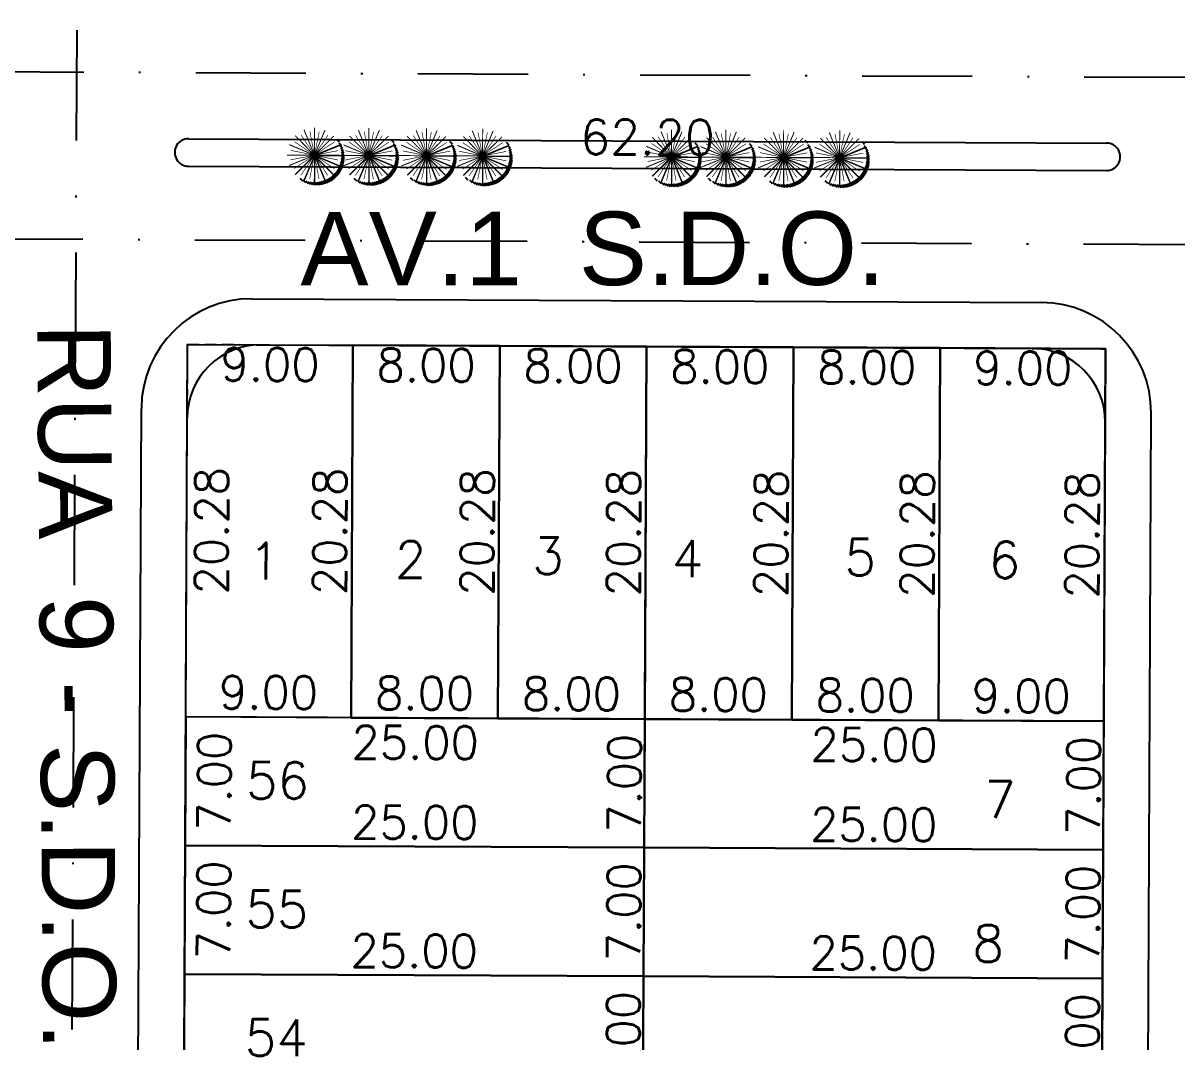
# Model space of a CAD drawing. Header units: millimetres. Extents: x -4430026 to 4783824, y 584 to 9593110.
# Drawn here: x 2120.3 to 2183.2, y 1674.1 to 1729.6 of the extents above; entities that cross this region are included whole.
import ezdxf
from ezdxf.enums import TextEntityAlignment as Align

# ---------------------------------------------------------------- set-up
doc = ezdxf.new("R2010")
doc.units = ezdxf.units.MM
for name, pattern in [('DASHDOT', [1, 0.5, -0.25, 0, -0.25]), ('HIDDEN', [0.375, 0.25, -0.125]), ('HIDDEN2', [0.1875, 0.125, -0.0625])]:
    doc.linetypes.add(name, pattern=pattern)
for name, color, linetype in [('boundary filipe', 6, 'Continuous'), ('BOUNDARY LOTES', 2, 'Continuous'), ('Calçada', 1, 'Continuous'), ('CANTOS', 9, 'HIDDEN'), ('Cota', 8, 'Continuous'), ('COTAS', 8, 'Continuous'), ('curvas', 4, 'Continuous'), ('Lotes', 2, 'Continuous'), ('Nomes de Ruas', 3, 'Continuous'), ('Numero de lotes', 5, 'Continuous'), ('PAI_pDYD', 72, 'Continuous'), ('Projeção', 8, 'HIDDEN2'), ('QUADRA', 4, 'Continuous')]:
    doc.layers.add(name, color=color, linetype=linetype)
doc.styles.add('arcad1', font='romans.shx')
doc.styles.add('ARIAL', font='arial.ttf', dxfattribs={"height": 0.25})
doc.styles.add('ROMANS', font='romans.shx')
doc.dimstyles.new('BOLA100', dxfattribs={"dimscale": 0, "dimtxt": 1.9, "dimasz": 0.18, "dimexe": 0.18, "dimexo": 0.063, "dimgap": 0, "dimtad": 1, "dimzin": 4, "dimdsep": 46, "dimtxsty": 'ROMANS', "dimcen": 0.09, "dimse1": 1, "dimse2": 1, "dimsd1": 1, "dimsd2": 1, "dimclrt": 256, "dimaunit": 1, "dimadec": 4, "dimazin": 0, "dimtfac": 1.2, "dimtix": 1, "dimtmove": 2, "dimatfit": 3, "dimfxl": 1, "dimtvp": 2, "dimtolj": 1, "dimtzin": 4, "dimarcsym": 0})
doc.dimstyles.get("Standard").update_dxf_attribs({"dimtxt": 0.18, "dimasz": 0.18, "dimexe": 0.18, "dimexo": 0.0625, "dimgap": 0.09, "dimtad": 0, "dimtih": 1, "dimtoh": 1, "dimdec": 4, "dimzin": 0, "dimdsep": 46, "dimtxsty": 'Standard', "dimcen": 0.09, "dimadec": 0, "dimazin": 0, "dimtfac": 1, "dimtdec": 4, "dimtofl": 0, "dimtmove": 0, "dimatfit": 3, "dimfxl": 1, "dimtolj": 1, "dimtzin": 0, "dimarcsym": 0})

# ---------------------------------------------------------------- blocks, each defined once
blk = doc.blocks.new('PALMEIRA_PROPOSTA')
at = {"linetype": 'Continuous'}
h = blk.add_hatch(dxfattribs=at)
h.set_pattern_fill('_USER', color=250, scale=0.168035, angle=315, style=0, pattern_type=0)
h.set_pattern_definition([(315, (-2.75975, -4.60628), (0.1188187, 0.1188187), [])])
h.paths.add_polyline_path([(4.61, -0.41, 0.216766), (3.17, 2.76, -0.18118), (4.2, 0, -0.643702), (-2.76, -3.17, 0.693222)])
blk.add_hatch(color=1, dxfattribs=at).paths.add_polyline_path([(-0.4, 0, 1), (0.4, 0, 1)])
at = {"color": 98, "linetype": 'Continuous', "const_width": 0.15}
for points in [[(-1.61, 3.88), (-0.15, 0.37)], [(0, 4.2), (0, 0.4)], [(1.61, 3.88), (0.15, 0.37)], [(-2.97, 2.97), (-0.28, 0.28)], [(2.97, 2.97), (0.28, 0.28)], [(-4.2, 0), (-0.4, 0)], [(-3.88, 1.61), (-0.37, 0.15)], [(3.88, 1.61), (0.37, 0.15)], [(4.2, 0), (0.4, 0)], [(-3.88, -1.61), (-0.37, -0.15)], [(-2.97, -2.97), (-0.28, -0.28)], [(-1.61, -3.88), (-0.15, -0.37)], [(0, -4.2), (0, -0.4)], [(1.61, -3.88), (0.15, -0.37)], [(2.97, -2.97), (0.28, -0.28)], [(3.88, -1.61), (0.37, -0.15)]]:
    blk.add_lwpolyline(points, dxfattribs=at)
at = {"color": 96, "linetype": 'Continuous', "const_width": 0.1}
for points in [[(-0.72, 3.63), (-0.08, 0.39)], [(0.72, 3.63), (0.08, 0.39)], [(-3.08, 2.06), (-0.33, 0.22)], [(-2.06, 3.08), (-0.22, 0.33)], [(2.06, 3.08), (0.22, 0.33)], [(3.08, 2.06), (0.33, 0.22)], [(-3.63, 0.72), (-0.39, 0.08)], [(3.63, 0.72), (0.39, 0.08)], [(-3.63, -0.72), (-0.39, -0.08)], [(-3.08, -2.06), (-0.33, -0.22)], [(-2.06, -3.08), (-0.22, -0.33)], [(-0.72, -3.63), (-0.08, -0.39)], [(0.72, -3.63), (0.08, -0.39)], [(2.06, -3.08), (0.22, -0.33)], [(3.08, -2.06), (0.33, -0.22)], [(3.63, -0.72), (0.39, -0.08)]]:
    blk.add_lwpolyline(points, dxfattribs=at)
at = {"color": 98, "linetype": 'Continuous', "true_color": 0x001a00, "const_width": 0.15}
for points in [[(3.92, 1.52), (0.4, 0.07)], [(4.2, -0.07), (0.4, -0.07)], [(-2.92, -3.02), (-0.23, -0.34)], [(-1.54, -3.91), (-0.09, -0.4)], [(0.07, -4.2), (0.07, -0.4)], [(1.68, -3.85), (0.23, -0.34)], [(2.92, -3.02), (0.23, -0.33)], [(3.85, -1.67), (0.34, -0.21)]]:
    blk.add_lwpolyline(points, dxfattribs=at)
at = {"color": 1, "linetype": 'Continuous'}
blk.add_circle((0, 0), 0.4, dxfattribs=at)
blk = doc.blocks.new('*D13691')
at = {"layer": 'DEFPOINTS', "color": 0, "linetype": 'ByBlock'}
for p in [(2061.057, 1722.86), (2123.257, 1722.565), (2123.257, 1722.565)]:
    blk.add_point(p, dxfattribs=at)
at = {"layer": 'COTAS', "linetype": 'ByBlock', "insert": (2092.162, 1723.662), "char_height": 1.9, "attachment_point": 5, "rotation": 359.72858, "style": 'ROMANS'}
blk.add_mtext('\\A1;62.20', dxfattribs=at)
blk = doc.blocks.new('*D13692')
at = {"layer": 'DEFPOINTS', "color": 0, "linetype": 'ByBlock'}
for p in [(2123.257, 1722.565), (2185.456, 1722.27), (2185.456, 1722.27)]:
    blk.add_point(p, dxfattribs=at)
at = {"layer": 'COTAS', "linetype": 'ByBlock', "insert": (2154.361, 1723.368), "char_height": 1.9, "attachment_point": 5, "rotation": 359.72858, "style": 'ROMANS'}
blk.add_mtext('\\A1;62.20', dxfattribs=at)
blk = doc.blocks.new('*D14068')
at = {"layer": 'DEFPOINTS', "color": 0, "linetype": 'ByBlock'}
for p in [(2123.257, 1722.565), (2122.228, 1505.388), (2124.36, 1505.378)]:
    blk.add_point(p, dxfattribs=at)
at = {"layer": 'COTAS', "linetype": 'ByBlock', "insert": (2123.924, 1613.971), "char_height": 1.9, "attachment_point": 5, "rotation": 89.72858, "style": 'ROMANS'}
blk.add_mtext('\\A1;217.18', dxfattribs=at)
blk = doc.blocks.new('*D14078')
at = {"layer": 'DEFPOINTS', "color": 0, "linetype": 'ByBlock'}
for p in [(2124.045, 1888.971), (2123.257, 1722.565), (2125.358, 1722.555)]:
    blk.add_point(p, dxfattribs=at)
at = {"layer": 'COTAS', "linetype": 'ByBlock', "insert": (2124.802, 1805.763), "char_height": 1.9, "attachment_point": 5, "rotation": 89.72858, "style": 'ROMANS'}
blk.add_mtext('\\A1;166.41', dxfattribs=at)
blk = doc.blocks.new('*D9756')
at = {"layer": 'DEFPOINTS', "color": 0}
for p in [(2129.307, 1712.086), (2134.257, 1712.063), (2129.211, 1691.81)]:
    blk.add_point(p, dxfattribs=at)
at = {"layer": 'Cota', "color": 41, "insert": (2130.609, 1701.942), "char_height": 1.8, "attachment_point": 5, "rotation": 89.72858, "style": 'ROMANS'}
blk.add_mtext('\\A1;20.28', dxfattribs=at)
blk = doc.blocks.new('*D9757')
at = {"layer": 'DEFPOINTS', "color": 0}
for p in [(2138.307, 1712.044), (2138.211, 1691.767), (2140.602, 1691.756)]:
    blk.add_point(p, dxfattribs=at)
at = {"layer": 'Cota', "color": 41, "insert": (2137.05, 1701.911), "char_height": 1.8, "attachment_point": 5, "rotation": 89.72858, "style": 'ROMANS'}
blk.add_mtext('\\A1;20.28', dxfattribs=at)
blk = doc.blocks.new('*D9758')
at = {"layer": 'DEFPOINTS', "color": 0}
for p in [(2146.307, 1712.006), (2146.211, 1691.729), (2148.636, 1691.718)]:
    blk.add_point(p, dxfattribs=at)
at = {"layer": 'Cota', "color": 41, "insert": (2145.084, 1701.873), "char_height": 1.8, "attachment_point": 5, "rotation": 89.72858, "style": 'ROMANS'}
blk.add_mtext('\\A1;20.28', dxfattribs=at)
blk = doc.blocks.new('*D9759')
at = {"layer": 'DEFPOINTS', "color": 0}
for p in [(2154.307, 1711.968), (2154.211, 1691.691), (2156.602, 1691.68)]:
    blk.add_point(p, dxfattribs=at)
at = {"layer": 'Cota', "color": 41, "insert": (2153.05, 1701.835), "char_height": 1.8, "attachment_point": 5, "rotation": 89.72858, "style": 'ROMANS'}
blk.add_mtext('\\A1;20.28', dxfattribs=at)
blk = doc.blocks.new('*D9760')
at = {"layer": 'DEFPOINTS', "color": 0}
for p in [(2162.307, 1711.93), (2162.211, 1691.653), (2164.636, 1691.642)]:
    blk.add_point(p, dxfattribs=at)
at = {"layer": 'Cota', "color": 41, "insert": (2161.084, 1701.797), "char_height": 1.8, "attachment_point": 5, "rotation": 89.72858, "style": 'ROMANS'}
blk.add_mtext('\\A1;20.28', dxfattribs=at)
blk = doc.blocks.new('*D9761')
at = {"layer": 'DEFPOINTS', "color": 0}
for p in [(2170.307, 1711.892), (2170.211, 1691.615), (2172.602, 1691.604)]:
    blk.add_point(p, dxfattribs=at)
at = {"layer": 'Cota', "color": 41, "insert": (2169.05, 1701.759), "char_height": 1.8, "attachment_point": 5, "rotation": 89.72858, "style": 'ROMANS'}
blk.add_mtext('\\A1;20.28', dxfattribs=at)
blk = doc.blocks.new('*D9762')
at = {"layer": 'DEFPOINTS', "color": 0}
for p in [(2179.248, 1711.85), (2179.151, 1691.573), (2181.577, 1691.562)]:
    blk.add_point(p, dxfattribs=at)
at = {"layer": 'Cota', "color": 41, "insert": (2178.025, 1701.717), "char_height": 1.8, "attachment_point": 5, "rotation": 89.72858, "style": 'ROMANS'}
blk.add_mtext('\\A1;20.28', dxfattribs=at)
blk = doc.blocks.new('*D9763')
at = {"layer": 'DEFPOINTS', "color": 0}
for p in [(2129.211, 1691.81), (2138.211, 1691.767), (2138.2, 1689.519)]:
    blk.add_point(p, dxfattribs=at)
at = {"layer": 'Cota', "color": 41, "insert": (2133.717, 1693.141), "char_height": 1.8, "attachment_point": 5, "rotation": 359.72858, "style": 'ROMANS'}
blk.add_mtext('\\A1;9.00', dxfattribs=at)
blk = doc.blocks.new('*D9764')
at = {"layer": 'DEFPOINTS', "color": 0}
for p in [(2138.211, 1691.767), (2146.211, 1691.729), (2146.2, 1689.481)]:
    blk.add_point(p, dxfattribs=at)
at = {"layer": 'Cota', "color": 41, "insert": (2142.217, 1693.1), "char_height": 1.8, "attachment_point": 5, "rotation": 359.72858, "style": 'ROMANS'}
blk.add_mtext('\\A1;8.00', dxfattribs=at)
blk = doc.blocks.new('*D9765')
at = {"layer": 'DEFPOINTS', "color": 0}
for p in [(2146.211, 1691.729), (2154.211, 1691.691), (2154.2, 1689.443)]:
    blk.add_point(p, dxfattribs=at)
at = {"layer": 'Cota', "color": 41, "insert": (2150.217, 1693.062), "char_height": 1.8, "attachment_point": 5, "rotation": 359.72858, "style": 'ROMANS'}
blk.add_mtext('\\A1;8.00', dxfattribs=at)
blk = doc.blocks.new('*D9766')
at = {"layer": 'DEFPOINTS', "color": 0}
for p in [(2154.211, 1691.691), (2162.211, 1691.653), (2162.2, 1689.406)]:
    blk.add_point(p, dxfattribs=at)
at = {"layer": 'Cota', "color": 41, "insert": (2158.217, 1693.024), "char_height": 1.8, "attachment_point": 5, "rotation": 359.72858, "style": 'ROMANS'}
blk.add_mtext('\\A1;8.00', dxfattribs=at)
blk = doc.blocks.new('*D9767')
at = {"layer": 'DEFPOINTS', "color": 0}
for p in [(2162.211, 1691.653), (2170.211, 1691.615), (2170.2, 1689.368)]:
    blk.add_point(p, dxfattribs=at)
at = {"layer": 'Cota', "color": 41, "insert": (2166.217, 1692.987), "char_height": 1.8, "attachment_point": 5, "rotation": 359.72858, "style": 'ROMANS'}
blk.add_mtext('\\A1;8.00', dxfattribs=at)
blk = doc.blocks.new('*D9768')
at = {"layer": 'DEFPOINTS', "color": 0}
for p in [(2170.211, 1691.615), (2179.211, 1691.573), (2179.2, 1689.325)]:
    blk.add_point(p, dxfattribs=at)
at = {"layer": 'Cota', "color": 41, "insert": (2174.717, 1692.946), "char_height": 1.8, "attachment_point": 5, "rotation": 359.72858, "style": 'ROMANS'}
blk.add_mtext('\\A1;9.00', dxfattribs=at)
blk = doc.blocks.new('*D9769')
at = {"layer": 'DEFPOINTS', "color": 0}
for p in [(2129.307, 1712.086), (2138.307, 1712.044), (2138.285, 1707.374)]:
    blk.add_point(p, dxfattribs=at)
at = {"layer": 'Cota', "color": 41, "insert": (2133.802, 1710.995), "char_height": 1.8, "attachment_point": 5, "rotation": 359.72858, "style": 'ROMANS'}
blk.add_mtext('\\A1;9.00', dxfattribs=at)
blk = doc.blocks.new('*D9770')
at = {"layer": 'DEFPOINTS', "color": 0}
for p in [(2138.307, 1712.044), (2146.307, 1712.006), (2146.285, 1707.336)]:
    blk.add_point(p, dxfattribs=at)
at = {"layer": 'Cota', "color": 41, "insert": (2142.302, 1710.955), "char_height": 1.8, "attachment_point": 5, "rotation": 359.72858, "style": 'ROMANS'}
blk.add_mtext('\\A1;8.00', dxfattribs=at)
blk = doc.blocks.new('*D9771')
at = {"layer": 'DEFPOINTS', "color": 0}
for p in [(2146.307, 1712.006), (2154.307, 1711.968), (2154.285, 1707.298)]:
    blk.add_point(p, dxfattribs=at)
at = {"layer": 'Cota', "color": 41, "insert": (2150.302, 1710.917), "char_height": 1.8, "attachment_point": 5, "rotation": 359.72858, "style": 'ROMANS'}
blk.add_mtext('\\A1;8.00', dxfattribs=at)
blk = doc.blocks.new('*D9772')
at = {"layer": 'DEFPOINTS', "color": 0}
for p in [(2154.307, 1711.968), (2162.307, 1711.93), (2162.285, 1707.26)]:
    blk.add_point(p, dxfattribs=at)
at = {"layer": 'Cota', "color": 41, "insert": (2158.302, 1710.879), "char_height": 1.8, "attachment_point": 5, "rotation": 359.72858, "style": 'ROMANS'}
blk.add_mtext('\\A1;8.00', dxfattribs=at)
blk = doc.blocks.new('*D9773')
at = {"layer": 'DEFPOINTS', "color": 0}
for p in [(2162.307, 1711.93), (2170.307, 1711.892), (2170.285, 1707.222)]:
    blk.add_point(p, dxfattribs=at)
at = {"layer": 'Cota', "color": 41, "insert": (2166.302, 1710.841), "char_height": 1.8, "attachment_point": 5, "rotation": 359.72858, "style": 'ROMANS'}
blk.add_mtext('\\A1;8.00', dxfattribs=at)
blk = doc.blocks.new('*D9774')
at = {"layer": 'DEFPOINTS', "color": 0}
for p in [(2170.307, 1711.892), (2179.307, 1711.849), (2179.284, 1707.18)]:
    blk.add_point(p, dxfattribs=at)
at = {"layer": 'Cota', "color": 41, "insert": (2174.802, 1710.801), "char_height": 1.8, "attachment_point": 5, "rotation": 359.72858, "style": 'ROMANS'}
blk.add_mtext('\\A1;9.00', dxfattribs=at)
blk = doc.blocks.new('*D9775')
at = {"layer": 'DEFPOINTS', "color": 0}
for p in [(2129.211, 1691.81), (2129.178, 1684.81), (2134.346, 1684.785)]:
    blk.add_point(p, dxfattribs=at)
at = {"layer": 'Cota', "color": 41, "insert": (2130.763, 1688.302), "char_height": 1.8, "attachment_point": 5, "rotation": 89.72858, "style": 'ROMANS'}
blk.add_mtext('\\A1;7.00', dxfattribs=at)
blk = doc.blocks.new('*D9776')
at = {"layer": 'DEFPOINTS', "color": 0}
for p in [(2129.178, 1684.81), (2129.145, 1677.81), (2134.313, 1677.785)]:
    blk.add_point(p, dxfattribs=at)
at = {"layer": 'Cota', "color": 41, "insert": (2130.73, 1681.302), "char_height": 1.8, "attachment_point": 5, "rotation": 89.72858, "style": 'ROMANS'}
blk.add_mtext('\\A1;7.00', dxfattribs=at)
blk = doc.blocks.new('*D9809')
at = {"layer": 'DEFPOINTS', "color": 0}
for p in [(2151.55, 1691.704), (2151.516, 1684.704), (2156.685, 1684.679)]:
    blk.add_point(p, dxfattribs=at)
at = {"layer": 'Cota', "color": 41, "insert": (2153.101, 1688.197), "char_height": 1.8, "attachment_point": 5, "rotation": 89.72858, "style": 'ROMANS'}
blk.add_mtext('\\A1;7.00', dxfattribs=at)
blk = doc.blocks.new('*D9810')
at = {"layer": 'DEFPOINTS', "color": 0}
for p in [(2151.516, 1684.704), (2151.483, 1677.704), (2156.652, 1677.68)]:
    blk.add_point(p, dxfattribs=at)
at = {"layer": 'Cota', "color": 41, "insert": (2153.068, 1681.197), "char_height": 1.8, "attachment_point": 5, "rotation": 89.72858, "style": 'ROMANS'}
blk.add_mtext('\\A1;7.00', dxfattribs=at)
blk = doc.blocks.new('*D9811')
at = {"layer": 'DEFPOINTS', "color": 0}
for p in [(2151.483, 1677.704), (2151.45, 1670.704), (2156.619, 1670.68)]:
    blk.add_point(p, dxfattribs=at)
at = {"layer": 'Cota', "color": 41, "insert": (2153.035, 1674.197), "char_height": 1.8, "attachment_point": 5, "rotation": 89.72858, "style": 'ROMANS'}
blk.add_mtext('\\A1;7.00', dxfattribs=at)
blk = doc.blocks.new('*D9831')
at = {"layer": 'DEFPOINTS', "color": 0}
for p in [(2176.559, 1691.585), (2176.526, 1684.585), (2181.695, 1684.561)]:
    blk.add_point(p, dxfattribs=at)
at = {"layer": 'Cota', "color": 41, "insert": (2178.111, 1688.078), "char_height": 1.8, "attachment_point": 5, "rotation": 89.72858, "style": 'ROMANS'}
blk.add_mtext('\\A1;7.00', dxfattribs=at)
blk = doc.blocks.new('*D9832')
at = {"layer": 'DEFPOINTS', "color": 0}
for p in [(2176.526, 1684.585), (2176.493, 1677.586), (2181.661, 1677.561)]:
    blk.add_point(p, dxfattribs=at)
at = {"layer": 'Cota', "color": 41, "insert": (2178.078, 1681.078), "char_height": 1.8, "attachment_point": 5, "rotation": 89.72858, "style": 'ROMANS'}
blk.add_mtext('\\A1;7.00', dxfattribs=at)
blk = doc.blocks.new('*D9833')
at = {"layer": 'DEFPOINTS', "color": 0}
for p in [(2176.493, 1677.586), (2176.46, 1670.586), (2181.628, 1670.561)]:
    blk.add_point(p, dxfattribs=at)
at = {"layer": 'Cota', "color": 41, "insert": (2178.045, 1674.078), "char_height": 1.8, "attachment_point": 5, "rotation": 89.72858, "style": 'ROMANS'}
blk.add_mtext('\\A1;7.00', dxfattribs=at)
blk = doc.blocks.new('*D9868')
at = {"layer": 'DEFPOINTS', "color": 0}
for p in [(2129.141, 1677.005), (2154.141, 1676.886), (2154.134, 1675.411)]:
    blk.add_point(p, dxfattribs=at)
at = {"layer": 'Cota', "color": 41, "insert": (2141.651, 1679.07), "char_height": 1.8, "attachment_point": 5, "rotation": 359.72858, "style": 'ROMANS'}
blk.add_mtext('\\A1;25.00', dxfattribs=at)
blk = doc.blocks.new('*D9869')
at = {"layer": 'DEFPOINTS', "color": 0}
for p in [(2154.141, 1676.886), (2179.14, 1676.768), (2179.133, 1675.292)]:
    blk.add_point(p, dxfattribs=at)
at = {"layer": 'Cota', "color": 41, "insert": (2166.651, 1678.951), "char_height": 1.8, "attachment_point": 5, "rotation": 359.72858, "style": 'ROMANS'}
blk.add_mtext('\\A1;25.00', dxfattribs=at)
blk = doc.blocks.new('*D9870')
at = {"layer": 'DEFPOINTS', "color": 0}
for p in [(2129.174, 1684.005), (2154.174, 1683.886), (2154.167, 1682.41)]:
    blk.add_point(p, dxfattribs=at)
at = {"layer": 'Cota', "color": 41, "insert": (2141.684, 1686.07), "char_height": 1.8, "attachment_point": 5, "rotation": 359.72858, "style": 'ROMANS'}
blk.add_mtext('\\A1;25.00', dxfattribs=at)
blk = doc.blocks.new('*D9871')
at = {"layer": 'DEFPOINTS', "color": 0}
for p in [(2154.174, 1683.886), (2179.174, 1683.768), (2179.167, 1682.292)]:
    blk.add_point(p, dxfattribs=at)
at = {"layer": 'Cota', "color": 41, "insert": (2166.684, 1685.951), "char_height": 1.8, "attachment_point": 5, "rotation": 359.72858, "style": 'ROMANS'}
blk.add_mtext('\\A1;25.00', dxfattribs=at)
blk = doc.blocks.new('*D9872')
at = {"layer": 'DEFPOINTS', "color": 0}
for p in [(2129.195, 1688.352), (2154.194, 1688.234), (2154.187, 1686.758)]:
    blk.add_point(p, dxfattribs=at)
at = {"layer": 'Cota', "color": 41, "insert": (2141.705, 1690.417), "char_height": 1.8, "attachment_point": 5, "rotation": 359.72858, "style": 'ROMANS'}
blk.add_mtext('\\A1;25.00', dxfattribs=at)
blk = doc.blocks.new('*D9873')
at = {"layer": 'DEFPOINTS', "color": 0}
for p in [(2154.194, 1688.234), (2179.194, 1688.115), (2179.187, 1686.64)]:
    blk.add_point(p, dxfattribs=at)
at = {"layer": 'Cota', "color": 41, "insert": (2166.704, 1690.299), "char_height": 1.8, "attachment_point": 5, "rotation": 359.72858, "style": 'ROMANS'}
blk.add_mtext('\\A1;25.00', dxfattribs=at)
blk = doc.blocks.new('*D8592')
at = {"layer": 'DEFPOINTS', "color": 0, "linetype": 'ByBlock'}
for p in [(2061.057, 1722.86), (2123.257, 1722.565), (2123.257, 1722.565)]:
    blk.add_point(p, dxfattribs=at)
at = {"layer": 'COTAS', "linetype": 'ByBlock', "insert": (2092.162, 1723.662), "char_height": 1.9, "attachment_point": 5, "rotation": 359.72858, "style": 'ROMANS'}
blk.add_mtext('\\A1;62.20', dxfattribs=at)
blk = doc.blocks.new('*D8593')
at = {"layer": 'DEFPOINTS', "color": 0, "linetype": 'ByBlock'}
for p in [(2123.257, 1722.565), (2185.456, 1722.27), (2185.456, 1722.27)]:
    blk.add_point(p, dxfattribs=at)
at = {"layer": 'COTAS', "linetype": 'ByBlock', "insert": (2154.361, 1723.368), "char_height": 1.9, "attachment_point": 5, "rotation": 359.72858, "style": 'ROMANS'}
blk.add_mtext('\\A1;62.20', dxfattribs=at)
blk = doc.blocks.new('*D8601')
at = {"layer": 'DEFPOINTS', "color": 0, "linetype": 'ByBlock'}
for p in [(2123.257, 1722.565), (2122.228, 1505.388), (2124.36, 1505.378)]:
    blk.add_point(p, dxfattribs=at)
at = {"layer": 'COTAS', "linetype": 'ByBlock', "insert": (2123.924, 1613.971), "char_height": 1.9, "attachment_point": 5, "rotation": 89.72858, "style": 'ROMANS'}
blk.add_mtext('\\A1;217.18', dxfattribs=at)
blk = doc.blocks.new('*D8764')
at = {"layer": 'DEFPOINTS', "color": 0}
for p in [(2129.307, 1712.086), (2138.307, 1712.044), (2138.285, 1707.374)]:
    blk.add_point(p, dxfattribs=at)
at = {"layer": 'Cota', "color": 41, "insert": (2133.802, 1710.995), "char_height": 1.8, "attachment_point": 5, "rotation": 359.72858, "style": 'ROMANS'}
blk.add_mtext('\\A1;9.00', dxfattribs=at)
blk = doc.blocks.new('*D8765')
at = {"layer": 'DEFPOINTS', "color": 0}
for p in [(2138.307, 1712.044), (2146.307, 1712.006), (2146.285, 1707.336)]:
    blk.add_point(p, dxfattribs=at)
at = {"layer": 'Cota', "color": 41, "insert": (2142.302, 1710.955), "char_height": 1.8, "attachment_point": 5, "rotation": 359.72858, "style": 'ROMANS'}
blk.add_mtext('\\A1;8.00', dxfattribs=at)
blk = doc.blocks.new('*D8766')
at = {"layer": 'DEFPOINTS', "color": 0}
for p in [(2146.307, 1712.006), (2154.307, 1711.968), (2154.285, 1707.298)]:
    blk.add_point(p, dxfattribs=at)
at = {"layer": 'Cota', "color": 41, "insert": (2150.302, 1710.917), "char_height": 1.8, "attachment_point": 5, "rotation": 359.72858, "style": 'ROMANS'}
blk.add_mtext('\\A1;8.00', dxfattribs=at)
blk = doc.blocks.new('*D8767')
at = {"layer": 'DEFPOINTS', "color": 0}
for p in [(2154.307, 1711.968), (2162.307, 1711.93), (2162.285, 1707.26)]:
    blk.add_point(p, dxfattribs=at)
at = {"layer": 'Cota', "color": 41, "insert": (2158.302, 1710.879), "char_height": 1.8, "attachment_point": 5, "rotation": 359.72858, "style": 'ROMANS'}
blk.add_mtext('\\A1;8.00', dxfattribs=at)
blk = doc.blocks.new('*D8768')
at = {"layer": 'DEFPOINTS', "color": 0}
for p in [(2162.307, 1711.93), (2170.307, 1711.892), (2170.285, 1707.222)]:
    blk.add_point(p, dxfattribs=at)
at = {"layer": 'Cota', "color": 41, "insert": (2166.302, 1710.841), "char_height": 1.8, "attachment_point": 5, "rotation": 359.72858, "style": 'ROMANS'}
blk.add_mtext('\\A1;8.00', dxfattribs=at)
blk = doc.blocks.new('*D8769')
at = {"layer": 'DEFPOINTS', "color": 0}
for p in [(2170.307, 1711.892), (2179.307, 1711.849), (2179.284, 1707.18)]:
    blk.add_point(p, dxfattribs=at)
at = {"layer": 'Cota', "color": 41, "insert": (2174.802, 1710.801), "char_height": 1.8, "attachment_point": 5, "rotation": 359.72858, "style": 'ROMANS'}
blk.add_mtext('\\A1;9.00', dxfattribs=at)

msp = doc.modelspace()

# ---------------------------------------------------------------- linework, layer by layer
at = {"layer": 'boundary filipe', "elevation": 2.439}
msp.add_lwpolyline([(2128.357, 1511.524), (2129.307, 1712.086), (2179.307, 1711.849), (2178.359, 1511.815), (2128.357, 1511.524)], close=True, dxfattribs=at)
at = {"layer": 'BOUNDARY LOTES', "elevation": 2.439}
for points in [[(2129.307, 1712.086), (2138.307, 1712.044), (2138.211, 1691.767), (2129.211, 1691.81)], [(2146.307, 1712.006), (2138.307, 1712.044), (2138.211, 1691.767), (2146.211, 1691.729)], [(2154.307, 1711.968), (2146.307, 1712.006), (2146.211, 1691.729), (2154.211, 1691.691)], [(2162.307, 1711.93), (2154.307, 1711.968), (2154.211, 1691.691), (2162.211, 1691.653)], [(2170.307, 1711.892), (2162.307, 1711.93), (2162.211, 1691.653), (2170.211, 1691.615)], [(2179.307, 1711.849), (2170.307, 1711.892), (2170.211, 1691.615), (2179.211, 1691.573)], [(2154.211, 1691.691), (2146.211, 1691.729), (2138.211, 1691.767), (2129.211, 1691.81), (2129.178, 1684.81), (2154.178, 1684.691)], [(2179.211, 1691.573), (2170.211, 1691.615), (2162.211, 1691.653), (2154.211, 1691.691), (2154.178, 1684.691), (2179.177, 1684.573)], [(2154.178, 1684.691), (2129.178, 1684.81), (2129.145, 1677.81), (2154.145, 1677.691)], [(2179.177, 1684.573), (2154.178, 1684.691), (2154.145, 1677.691), (2179.144, 1677.573)], [(2154.145, 1677.691), (2129.145, 1677.81), (2129.112, 1670.81), (2154.111, 1670.692)], [(2179.144, 1677.573), (2154.145, 1677.691), (2154.111, 1670.692), (2179.111, 1670.573)]]:
    msp.add_lwpolyline(points, close=True, dxfattribs=at)
at = {"layer": 'Calçada'}
for p, q in [((2129.36, 1723.286, 2.439), (2179.36, 1723.049, 2.439)), ((2129.36, 1723.286, 2.439), (2179.36, 1723.049, 2.439)), ((2129.353, 1721.786, 2.439), (2179.353, 1721.549, 2.439)), ((2129.353, 1721.786, 2.439), (2179.353, 1721.549, 2.439)), ((2132.819, 1714.57, 2.439), (2175.818, 1714.366, 2.439)), ((2132.819, 1714.57, 2.439), (2175.818, 1714.366, 2.439)), ((2125.874, 1515.073, 2.439), (2126.791, 1708.598, 2.439)), ((2180.875, 1515.266, 2.439), (2181.79, 1708.338, 2.439))]:
    msp.add_line(p, q, dxfattribs=at)
for centre, start, end in [((2132.791, 1708.57, 2.439), 89.72858, 179.72858), ((2132.791, 1708.57, 2.439), 89.72858, 179.72858), ((2175.79, 1708.366, 2.439), 359.72858, 89.72858), ((2175.79, 1708.366, 2.439), 359.72858, 89.72858)]:
    msp.add_arc(centre, 6, start, end, dxfattribs=at)
for centre, start_param, end_param in [((2129.357, 1722.536, 2.439), 4.712389, 7.853982), ((2129.357, 1722.536, 2.439), 4.712389, 7.853982), ((2179.356, 1722.299, 2.439), 1.570796, 4.712389), ((2179.356, 1722.299, 2.439), 1.570796, 4.712389)]:
    msp.add_ellipse(centre, major_axis=(-0.75, 0.004), ratio=0.99981, start_param=start_param, end_param=end_param, dxfattribs=at)
at = {"layer": 'CANTOS', "ltscale": 2.5}
for p, q in [((2129.288, 1708.086, 2.439), (2129.307, 1712.086, 2.439)), ((2129.288, 1708.086, 2.439), (2129.307, 1712.086, 2.439)), ((2129.307, 1712.086, 2.439), (2133.307, 1712.067, 2.439)), ((2129.307, 1712.086, 2.439), (2133.307, 1712.067, 2.439)), ((2175.307, 1711.868, 2.439), (2179.307, 1711.849, 2.439)), ((2175.307, 1711.868, 2.439), (2179.307, 1711.849, 2.439)), ((2179.288, 1707.849, 2.439), (2179.307, 1711.849, 2.439)), ((2179.288, 1707.849, 2.439), (2179.307, 1711.849, 2.439))]:
    msp.add_line(p, q, dxfattribs=at)
at = {"layer": 'curvas'}
for centre, start, end in [((2133.288, 1708.067, 2.439), 89.72858, 179.72858), ((2133.288, 1708.067, 2.439), 89.72858, 179.72858), ((2175.288, 1707.868, 2.439), 359.72858, 89.72858), ((2175.288, 1707.868, 2.439), 359.72858, 89.72858)]:
    msp.add_arc(centre, 4, start, end, dxfattribs=at)
at = {"layer": 'Lotes'}
for p, q in [((2138.211, 1691.767, 2.439), (2138.307, 1712.044, 2.439)), ((2146.211, 1691.729, 2.439), (2146.307, 1712.006, 2.439)), ((2153.358, 1511.669, 2.439), (2154.307, 1711.968, 2.439)), ((2162.211, 1691.653, 2.439), (2162.307, 1711.93, 2.439)), ((2170.211, 1691.615, 2.439), (2170.307, 1711.892, 2.439)), ((2179.211, 1691.573, 2.439), (2129.211, 1691.81, 2.439)), ((2179.177, 1684.573, 2.439), (2129.178, 1684.81, 2.439)), ((2179.144, 1677.573, 2.439), (2129.145, 1677.81, 2.439))]:
    msp.add_line(p, q, dxfattribs=at)
at = {"layer": 'Projeção', "linetype": 'DASHDOT', "ltscale": 12}
for p, q in [((2122.228, 1505.388, 2.439), (2124.333, 1949.852, 2.439)), ((1706.255, 1728.89, 2.439), (2244.08, 1726.342, 2.439)), ((1706.212, 1719.791, 2.439), (2248.241, 1717.223, 2.439))]:
    msp.add_line(p, q, dxfattribs=at)
at = {"layer": 'QUADRA', "elevation": 2.439}
msp.add_lwpolyline([(2128.357, 1511.524), (2129.307, 1712.086), (2179.307, 1711.849), (2178.359, 1511.815), (2128.357, 1511.524)], close=True, dxfattribs=at)

# ---------------------------------------------------------------- block references
at = {"layer": 'PAI_pDYD', "color": 2, "xscale": 0.3550421296895795, "yscale": 0.3550421296895365, "zscale": 0.3550421296895365, "rotation": 359.7285806882999}
for p in [(2136.217, 1722.386, 2.439), (2136.217, 1722.386, 2.439), (2139.177, 1722.372, 2.439), (2139.177, 1722.372, 2.439), (2142.322, 1722.357, 2.439), (2142.322, 1722.357, 2.439), (2145.375, 1722.342, 2.439), (2145.375, 1722.342, 2.439), (2155.663, 1722.293, 2.439), (2155.663, 1722.293, 2.439), (2158.623, 1722.279, 2.439), (2158.623, 1722.279, 2.439), (2161.768, 1722.265, 2.439), (2161.768, 1722.265, 2.439), (2164.821, 1722.25, 2.439), (2164.821, 1722.25, 2.439)]:
    msp.add_blockref('PALMEIRA_PROPOSTA', p, dxfattribs=at)

# ---------------------------------------------------------------- texts
at = {"layer": 'Nomes de Ruas', "extrusion": (-0.084435, 0.019436, 0.996239), "style": 'ARIAL'}
msp.add_text('AV.1  S.D.O.', height=4, rotation=102.96746, dxfattribs=at).set_placement((-2150.614, 1690.082, -144.539))
msp.add_text('AV.1  S.D.O.', height=4, rotation=102.96746, dxfattribs=at).set_placement((-2150.614, 1690.082, -144.539))
msp.add_text('AV.1  S.D.O.', height=4, rotation=102.96746, dxfattribs=at).set_placement((-2150.614, 1690.082, -144.539))
msp.add_text('AV.1  S.D.O.', height=4, rotation=102.96746, dxfattribs=at).set_placement((-2150.614, 1690.082, -144.539))
at = {"layer": 'Nomes de Ruas', "extrusion": (0.018825, 0.084574, 0.996239), "style": 'ARIAL'}
msp.add_text('RUA  9 - S.D.O.', height=4, rotation=102.96746, dxfattribs=at).set_placement((-1698.22, -2124.918, 187.253))
msp.add_text('RUA  9 - S.D.O.', height=4, rotation=102.96746, dxfattribs=at).set_placement((-1698.22, -2124.918, 187.253))
at = {"layer": 'Numero de lotes', "style": 'arcad1'}
for s, p in [('1', (2133.495, 1700.291, 2.439)), ('2', (2141.458, 1700.374, 2.439)), ('3', (2148.939, 1700.58, 2.439)), ('4', (2156.539, 1700.423, 2.439)), ('5', (2165.949, 1700.499, 2.439)), ('6', (2173.8, 1700.351, 2.439)), ('56', (2134.208, 1688.348, 2.439)), ('7', (2173.554, 1687.306, 2.439)), ('55', (2134.174, 1681.348, 2.439)), ('8', (2172.914, 1679.476, 2.439)), ('54', (2134.141, 1674.348, 2.439))]:
    msp.add_text(s, height=2, rotation=359.72858, dxfattribs=at).set_placement(p, align=Align.MIDDLE_CENTER)

# ---------------------------------------------------------------- dimensions: what is measured, and where the dimension line sits
at = {"layer": 'Cota'}
for base, p1, p2, angle, picture, middle in [((2134.257, 1712.063, 2.439), (2129.211, 1691.81, 2.439), (2129.307, 1712.086, 2.439), 89.72858, '*D9756', (2130.609, 1701.942, 2.439)), ((2138.285, 1707.374, 2.439), (2129.307, 1712.086, 2.439), (2138.307, 1712.044, 2.439), 359.72858, '*D9769', (2133.802, 1710.995, 2.439)), ((2138.285, 1707.374, 2.439), (2129.307, 1712.086, 2.439), (2138.307, 1712.044, 2.439), 359.72858, '*D8764', (2133.802, 1710.995, 2.439)), ((2140.602, 1691.756, 2.439), (2138.307, 1712.044, 2.439), (2138.211, 1691.767, 2.439), 89.72858, '*D9757', (2137.05, 1701.911, 2.439)), ((2146.285, 1707.336, 2.439), (2138.307, 1712.044, 2.439), (2146.307, 1712.006, 2.439), 359.72858, '*D9770', (2142.302, 1710.955, 2.439)), ((2146.285, 1707.336, 2.439), (2138.307, 1712.044, 2.439), (2146.307, 1712.006, 2.439), 359.72858, '*D8765', (2142.302, 1710.955, 2.439)), ((2148.636, 1691.718, 2.439), (2146.307, 1712.006, 2.439), (2146.211, 1691.729, 2.439), 89.72858, '*D9758', (2145.084, 1701.873, 2.439)), ((2154.285, 1707.298, 2.439), (2146.307, 1712.006, 2.439), (2154.307, 1711.968, 2.439), 359.72858, '*D9771', (2150.302, 1710.917, 2.439)), ((2154.285, 1707.298, 2.439), (2146.307, 1712.006, 2.439), (2154.307, 1711.968, 2.439), 359.72858, '*D8766', (2150.302, 1710.917, 2.439)), ((2156.602, 1691.68, 2.439), (2154.307, 1711.968, 2.439), (2154.211, 1691.691, 2.439), 89.72858, '*D9759', (2153.05, 1701.835, 2.439)), ((2162.285, 1707.26, 2.439), (2154.307, 1711.968, 2.439), (2162.307, 1711.93, 2.439), 359.72858, '*D9772', (2158.302, 1710.879, 2.439)), ((2162.285, 1707.26, 2.439), (2154.307, 1711.968, 2.439), (2162.307, 1711.93, 2.439), 359.72858, '*D8767', (2158.302, 1710.879, 2.439)), ((2170.285, 1707.222, 2.439), (2162.307, 1711.93, 2.439), (2170.307, 1711.892, 2.439), 359.72858, '*D9773', (2166.302, 1710.841, 2.439)), ((2170.285, 1707.222, 2.439), (2162.307, 1711.93, 2.439), (2170.307, 1711.892, 2.439), 359.72858, '*D8768', (2166.302, 1710.841, 2.439)), ((2179.284, 1707.18, 2.439), (2170.307, 1711.892, 2.439), (2179.307, 1711.849, 2.439), 359.72858, '*D9774', (2174.802, 1710.801, 2.439)), ((2179.284, 1707.18, 2.439), (2170.307, 1711.892, 2.439), (2179.307, 1711.849, 2.439), 359.72858, '*D8769', (2174.802, 1710.801, 2.439)), ((2164.636, 1691.642, 2.439), (2162.307, 1711.93, 2.439), (2162.211, 1691.653, 2.439), 89.72858, '*D9760', (2161.084, 1701.797, 2.439)), ((2172.602, 1691.604, 2.439), (2170.307, 1711.892, 2.439), (2170.211, 1691.615, 2.439), 89.72858, '*D9761', (2169.05, 1701.759, 2.439)), ((2181.577, 1691.562, 2.439), (2179.248, 1711.85, 2.439), (2179.151, 1691.573, 2.439), 89.72858, '*D9762', (2178.025, 1701.717, 2.439)), ((2138.2, 1689.519, 2.439), (2129.211, 1691.81, 2.439), (2138.211, 1691.767, 2.439), 359.72858, '*D9763', (2133.717, 1693.141, 2.439)), ((2146.2, 1689.481, 2.439), (2138.211, 1691.767, 2.439), (2146.211, 1691.729, 2.439), 359.72858, '*D9764', (2142.217, 1693.1, 2.439)), ((2154.2, 1689.443, 2.439), (2146.211, 1691.729, 2.439), (2154.211, 1691.691, 2.439), 359.72858, '*D9765', (2150.217, 1693.062, 2.439)), ((2162.2, 1689.406, 2.439), (2154.211, 1691.691, 2.439), (2162.211, 1691.653, 2.439), 359.72858, '*D9766', (2158.217, 1693.024, 2.439)), ((2170.2, 1689.368, 2.439), (2162.211, 1691.653, 2.439), (2170.211, 1691.615, 2.439), 359.72858, '*D9767', (2166.217, 1692.987, 2.439)), ((2179.2, 1689.325, 2.439), (2170.211, 1691.615, 2.439), (2179.211, 1691.573, 2.439), 359.72858, '*D9768', (2174.717, 1692.946, 2.439)), ((2134.346, 1684.785, 2.439), (2129.211, 1691.81, 2.439), (2129.178, 1684.81, 2.439), 89.72858, '*D9775', (2130.763, 1688.302, 2.439)), ((2156.685, 1684.679, 2.439), (2151.55, 1691.704, 2.439), (2151.516, 1684.704, 2.439), 89.72858, '*D9809', (2153.101, 1688.197, 2.439)), ((2179.187, 1686.64, 2.439), (2154.194, 1688.234, 2.439), (2179.194, 1688.115, 2.439), 179.72858, '*D9873', (2166.704, 1690.299, 2.439)), ((2181.695, 1684.561, 2.439), (2176.559, 1691.585, 2.439), (2176.526, 1684.585, 2.439), 89.72858, '*D9831', (2178.111, 1688.078, 2.439)), ((2179.167, 1682.292, 2.439), (2154.174, 1683.886, 2.439), (2179.174, 1683.768, 2.439), 179.72858, '*D9871', (2166.684, 1685.951, 2.439)), ((2134.313, 1677.785, 2.439), (2129.178, 1684.81, 2.439), (2129.145, 1677.81, 2.439), 89.72858, '*D9776', (2130.73, 1681.302, 2.439)), ((2156.652, 1677.68, 2.439), (2151.516, 1684.704, 2.439), (2151.483, 1677.704, 2.439), 89.72858, '*D9810', (2153.068, 1681.197, 2.439)), ((2181.661, 1677.561, 2.439), (2176.526, 1684.585, 2.439), (2176.493, 1677.586, 2.439), 89.72858, '*D9832', (2178.078, 1681.078, 2.439)), ((2179.133, 1675.292, 2.439), (2154.141, 1676.886, 2.439), (2179.14, 1676.768, 2.439), 179.72858, '*D9869', (2166.651, 1678.951, 2.439)), ((2156.619, 1670.68, 2.439), (2151.483, 1677.704, 2.439), (2151.45, 1670.704, 2.439), 89.72858, '*D9811', (2153.035, 1674.197, 2.439)), ((2181.628, 1670.561, 2.439), (2176.493, 1677.586, 2.439), (2176.46, 1670.586, 2.439), 89.72858, '*D9833', (2178.045, 1674.078, 2.439))]:
    dim = msp.add_linear_dim(base=base, p1=p1, p2=p2, angle=angle, dimstyle='Standard', override={"dimtxt": 1.8, "dimexo": 0.063, "dimgap": 0, "dimtih": 0, "dimtoh": 0, "dimdec": 2, "dimzin": 4, "dimtxsty": 'ROMANS', "dimse1": 1, "dimse2": 1, "dimsd1": 1, "dimsd2": 1, "dimclrt": 41, "dimtfac": 1.2, "dimtdec": 2, "dimtix": 1, "dimtofl": 1, "dimtmove": 2, "dimfxl": 0.18, "dimfxlon": 1, "dimtvp": 2, "dimtzin": 4}, dxfattribs=at)
    dim.commit()
    dim.dimension.update_dxf_attribs({"geometry": picture, "text_midpoint": middle})
for p1, p2, picture, middle in [((2129.195, 1688.352, 2.439), (2154.194, 1688.234, 2.439), '*D9872', (2141.705, 1690.417, 2.439)), ((2129.174, 1684.005, 2.439), (2154.174, 1683.886, 2.439), '*D9870', (2141.684, 1686.07, 2.439)), ((2129.141, 1677.005, 2.439), (2154.141, 1676.886, 2.439), '*D9868', (2141.651, 1679.07, 2.439))]:
    dim = msp.add_aligned_dim(p1=p1, p2=p2, distance=-1.476, dimstyle='Standard', override={"dimtxt": 1.8, "dimexo": 0.063, "dimgap": 0, "dimtih": 0, "dimtoh": 0, "dimdec": 2, "dimzin": 4, "dimtxsty": 'ROMANS', "dimse1": 1, "dimse2": 1, "dimsd1": 1, "dimsd2": 1, "dimclrt": 41, "dimtfac": 1.2, "dimtdec": 2, "dimtix": 1, "dimtofl": 1, "dimtmove": 2, "dimfxl": 0.18, "dimfxlon": 1, "dimtvp": 2, "dimtzin": 4}, dxfattribs=at)
    dim.commit()
    dim.dimension.update_dxf_attribs({"geometry": picture, "text_midpoint": middle})
at = {"layer": 'COTAS', "linetype": 'ByBlock'}
for p1, p2, distance, picture, middle in [((2124.045, 1888.971, 2.439), (2123.257, 1722.565, 2.439), 2.101, '*D14078', (2124.802, 1805.763, 2.439)), ((2123.257, 1722.565, 2.439), (2122.228, 1505.388, 2.439), 2.132, '*D14068', (2123.924, 1613.971, 2.439)), ((2123.257, 1722.565, 2.439), (2122.228, 1505.388, 2.439), 2.132, '*D8601', (2123.924, 1613.971, 2.439))]:
    dim = msp.add_aligned_dim(p1=p1, p2=p2, distance=distance, dimstyle='BOLA100', override={"dimscale": 1, "dimfxl": 0.18}, dxfattribs=at)
    dim.commit()
    dim.dimension.update_dxf_attribs({"geometry": picture, "text_midpoint": middle})
for base, p1, p2, picture, middle in [((2123.257, 1722.565, 2.439), (2061.057, 1722.86, 2.439), (2123.257, 1722.565, 2.439), '*D13691', (2092.162, 1723.662, 2.439)), ((2123.257, 1722.565, 2.439), (2061.057, 1722.86, 2.439), (2123.257, 1722.565, 2.439), '*D8592', (2092.162, 1723.662, 2.439)), ((2185.456, 1722.27, 2.439), (2123.257, 1722.565, 2.439), (2185.456, 1722.27, 2.439), '*D13692', (2154.361, 1723.368, 2.439)), ((2185.456, 1722.27, 2.439), (2123.257, 1722.565, 2.439), (2185.456, 1722.27, 2.439), '*D8593', (2154.361, 1723.368, 2.439))]:
    dim = msp.add_linear_dim(base=base, p1=p1, p2=p2, angle=179.72858, dimstyle='BOLA100', override={"dimscale": 1, "dimfxl": 0.18}, dxfattribs=at)
    dim.commit()
    dim.dimension.update_dxf_attribs({"geometry": picture, "text_midpoint": middle})

doc.saveas('drawing.dxf')
